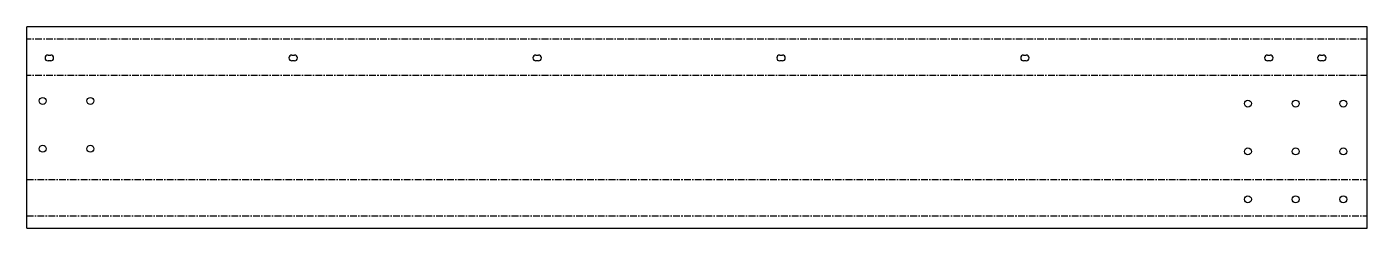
# Model space of a CAD drawing. Header units: millimetres. Extents: x -1264 to 1264, y -90 to 290.
import ezdxf

# ---------------------------------------------------------------- set-up
doc = ezdxf.new("R2010")
doc.units = ezdxf.units.MM
doc.linetypes.add('CENTERX2', pattern=[20.32, 12.7, -2.54, 2.54, -2.54])

msp = doc.modelspace()

# ---------------------------------------------------------------- linework, layer by layer
at = {"color": 7, "linetype": 'Continuous', "lineweight": 25}
for p, q in [((-1264, -89.8), (-1264, 289.8)), ((1264, 289.8), (-1264, 289.8)), ((1264, -89.8), (1264, 289.8)), ((-1224, 236.6), (-1219, 236.6)), ((-764, 236.6), (-759, 236.6)), ((-304, 236.6), (-299, 236.6)), ((156, 236.6), (161, 236.6)), ((616, 236.6), (621, 236.6)), ((1076, 236.6), (1081, 236.6)), ((1176, 236.6), (1181, 236.6)), ((-1219, 225.6), (-1224, 225.6)), ((-759, 225.6), (-764, 225.6)), ((-299, 225.6), (-304, 225.6)), ((161, 225.6), (156, 225.6)), ((621, 225.6), (616, 225.6)), ((1081, 225.6), (1076, 225.6)), ((1181, 225.6), (1176, 225.6)), ((-1264, -89.8), (1264, -89.8))]:
    msp.add_line(p, q, dxfattribs=at)
at = {"color": 7, "linetype": 'CENTERX2'}
for p, q in [((1264, 266.8), (-1264, 266.8)), ((1264, 197.9), (-1264, 197.9)), ((-1264, 2.1), (1264, 2.1)), ((-1264, -66.8), (1264, -66.8))]:
    msp.add_line(p, q, dxfattribs=at)
at = {"color": 7, "linetype": 'Continuous', "lineweight": 25}
for centre in [(-1234, 150), (-1144, 150), (1039, 145), (1129, 145), (1219, 145), (-1234, 60), (-1144, 60), (1039, 55), (1129, 55), (1219, 55), (1039, -35.4), (1129, -35.4), (1219, -35.4)]:
    msp.add_circle(centre, 6.5, dxfattribs=at)
for centre, start, end in [((-1224, 231.1), 90, 270), ((-1219, 231.1), 270, 90), ((-764, 231.1), 90, 270), ((-759, 231.1), 270, 90), ((-304, 231.1), 90, 270), ((-299, 231.1), 270, 90), ((156, 231.1), 90, 270), ((161, 231.1), 270, 90), ((616, 231.1), 90, 270), ((621, 231.1), 270, 90), ((1076, 231.1), 90, 270), ((1081, 231.1), 270, 90), ((1176, 231.1), 90, 270), ((1181, 231.1), 270, 90)]:
    msp.add_arc(centre, 5.5, start, end, dxfattribs=at)

doc.saveas('drawing.dxf')
